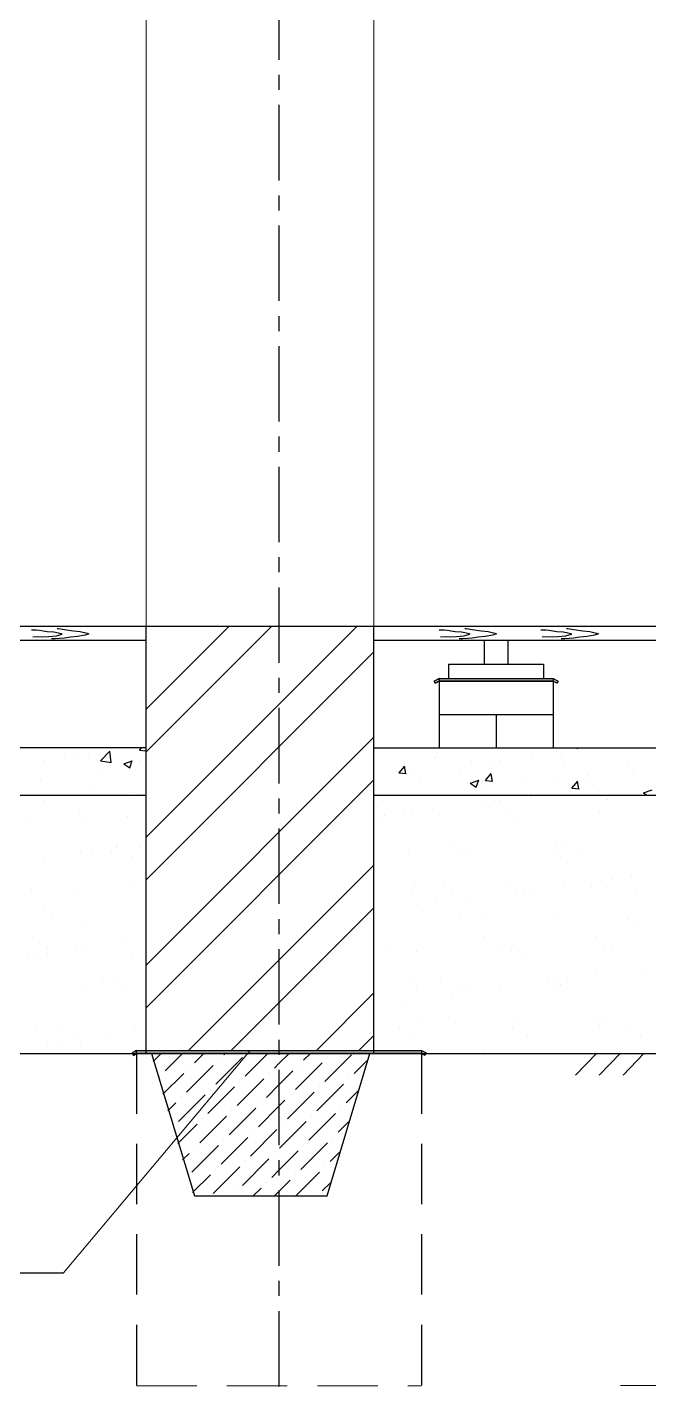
# Model space of a CAD drawing. Header units: millimetres. Extents: x 84778 to 227326, y -44398 to 146312.
# Drawn here: x 187991 to 190610, y -10802 to -5079 of the extents above; entities that cross this region are included whole.
import ezdxf

# ---------------------------------------------------------------- set-up
doc = ezdxf.new("R2010")
doc.units = ezdxf.units.MM
doc.header["$LTSCALE"] = 10
doc.linetypes.add('CENTER', pattern=[50.8, 31.75, -6.35, 6.35, -6.35])
doc.linetypes.add('DASHED', pattern=[19.05, 12.7, -6.35])
for name, color, linetype in [('Осевая', 7, 'CENTER'), ('Пунктир', 7, 'DASHED'), ('Штриховка', 7, 'DASHED')]:
    doc.layers.add(name, color=color, linetype=linetype)
for name, color, linetype, lineweight in [('Основная', 7, 'Continuous', 30), ('основной', 7, 'Continuous', 30), ('Тонкая', 7, 'Continuous', 25)]:
    doc.layers.add(name, color=color, linetype=linetype, lineweight=lineweight)

msp = doc.modelspace()

# ---------------------------------------------------------------- hatches: boundary and pattern name
at = {"layer": 'Тонкая', "ltscale": 50}
h = msp.add_hatch(color=256, dxfattribs=at)
h.paths.add_polyline_path([(189726.4, -7821.9), (189726.4, -7833.9), (190206.4, -7833.9), (190223.2, -7842), (190227.7, -7834.2), (190206.4, -7821.9)])
h.paths.add_polyline_path([(189726.4, -7833.9), (189726.4, -7821.9), (189705.2, -7834.2), (189709.7, -7842)])
at = {"layer": 'Тонкая', "linetype": 'DASHED', "ltscale": 1000}
h = msp.add_hatch(color=256, dxfattribs=at)
h.paths.add_polyline_path([(189651.6, -9389.4), (188451.6, -9389.4), (188451.6, -9401.4), (189651.6, -9401.4)])
h.paths.add_polyline_path([(188451.6, -9389.4), (188433.2, -9399.9), (188438.9, -9409.8), (188451.6, -9401.4)])
h.paths.add_polyline_path([(189672.3, -9399), (189651.6, -9389.4), (189651.6, -9401.4), (189666.7, -9411)])

# ---------------------------------------------------------------- linework, layer by layer
at = {"lineweight": 20}
msp.add_line((188930, -9389.4), (188143.9, -10326.3), dxfattribs=at)
at = {"layer": 'Осевая'}
msp.add_line((189051.6, 9325.3), (189051.6, -15039.6), dxfattribs=at)
at = {"layer": 'Основная', "ltscale": 50}
for p, q in [((183451.6, -7601.4), (189451.6, -7601.4)), ((189451.6, -7601.4), (196231.6, -7601.4)), ((183451.6, -8113.1), (188491.6, -8113.7)), ((189451.6, -8113.8), (197071.6, -8114.7)), ((183451.6, -8313.1), (188491.6, -8313.7)), ((189451.6, -8313.8), (197071.6, -8314.7))]:
    msp.add_line(p, q, dxfattribs=at)
at = {"layer": 'Основная', "linetype": 'Continuous', "ltscale": 1000}
for p, q in [((189451.6, -9401.4), (189451.6, -7601.4)), ((188514.4, -9401.4), (188695.2, -10001.4)), ((189435.2, -9401.4), (188514.4, -9401.4)), ((189255.2, -10001.4), (189435.2, -9401.4)), ((188695.2, -10001.4), (189255.2, -10001.4))]:
    msp.add_line(p, q, dxfattribs=at)
at = {"layer": 'основной', "linetype": 'ByBlock', "ltscale": 1000}
msp.add_line((188491.6, -9401.4), (188491.6, -7601.4), dxfattribs=at)
at = {"layer": 'основной', "ltscale": 50}
for p, q in [((183451.6, -7661.4), (188491.6, -7661.4)), ((189451.6, -7661.4), (196231.6, -7661.4)), ((183651.6, -9401.4), (189651.6, -9401.4)), ((189651.6, -9401.4), (196851.6, -9401.4))]:
    msp.add_line(p, q, dxfattribs=at)
at = {"layer": 'Пунктир', "linetype": 'DASHED', "ltscale": 2}
for p, q in [((188451.6, -9401.4), (188451.6, -10801.4)), ((189651.6, -9401.4), (189651.6, -10801.4))]:
    msp.add_line(p, q, dxfattribs=at)
at = {"layer": 'Пунктир', "linetype": 'DASHED', "lineweight": 0, "ltscale": 2}
msp.add_line((188451.6, -10801.4), (189651.6, -10801.4), dxfattribs=at)
at = {"layer": 'Тонкая', "linetype": 'Continuous', "lineweight": 0, "ltscale": 1000}
for p, q in [((188491.6, -3601.4), (188491.6, -7601.4)), ((189451.6, -7601.4), (189451.6, -3601.4))]:
    msp.add_line(p, q, dxfattribs=at)
at = {"layer": 'Тонкая', "ltscale": 1000}
for p, q in [((188491.6, -7951.8), (188841.9, -7601.4)), ((188491.6, -8490.6), (189380.8, -7601.4)), ((188491.6, -8131.4), (189021.5, -7601.4)), ((188491.6, -8670.2), (189451.6, -7710.2)), ((188491.6, -9029.4), (189451.6, -8069.4)), ((188491.6, -9209), (189451.6, -8249)), ((188670.4, -9389.4), (189451.6, -8608.2)), ((188850, -9389.4), (189451.6, -8787.8)), ((189209.2, -9389.4), (189451.6, -9147)), ((189388.8, -9389.4), (189451.6, -9326.6))]:
    msp.add_line(p, q, dxfattribs=at)
at = {"layer": 'Тонкая', "ltscale": 50}
for p, q in [((189916.4, -7661.9), (189916.4, -7761.9)), ((190016.4, -7661.9), (190016.4, -7761.9)), ((189766.4, -7761.9), (190166.4, -7761.9)), ((189766.4, -7761.9), (189766.4, -7821.9)), ((190166.4, -7761.9), (190166.4, -7821.9)), ((189726.4, -7821.9), (189705.2, -7834.2)), ((189705.2, -7834.2), (189726.4, -7821.9)), ((189705.2, -7834.2), (189709.7, -7842)), ((189709.7, -7842), (189705.2, -7834.2)), ((189709.7, -7842), (189726.4, -7833.9)), ((189726.4, -7833.9), (189709.7, -7842)), ((189726.4, -7821.9), (189726.4, -8113.8)), ((189726.4, -7821.9), (190206.4, -7821.9)), ((189726.4, -7821.9), (190206.4, -7821.9)), ((189726.4, -7833.9), (190206.4, -7833.9)), ((190206.4, -7833.9), (189726.4, -7833.9)), ((190206.4, -7821.9), (190206.4, -8113.9)), ((190206.4, -7821.9), (190227.7, -7834.2)), ((190206.4, -7821.9), (190227.7, -7834.2)), ((190223.2, -7842), (190206.4, -7833.9)), ((190223.2, -7842), (190206.4, -7833.9)), ((190227.7, -7834.2), (190223.2, -7842)), ((190227.7, -7834.2), (190223.2, -7842)), ((189726.4, -7973.9), (190206.4, -7973.9)), ((189966.4, -7973.9), (189966.4, -8113.9))]:
    msp.add_line(p, q, dxfattribs=at)
at = {"layer": 'Тонкая', "linetype": 'DASHED', "ltscale": 1000}
for p, q in [((188464, -8124.7), (188491.6, -8127.1)), ((188464.5, -8124.8), (188473.8, -8113.7)), ((188491.6, -8116), (188491.1, -8113.7)), ((189845.3, -8116.8), (189845.3, -8116.8)), ((190305.7, -8113.9), (190309.9, -8116.8)), ((190309.9, -8116.7), (190310.8, -8113.9)), ((188057.8, -8169.4), (188057.8, -8169.4)), ((188147.7, -8155.5), (188147.7, -8155.5)), ((188191.7, -8155.7), (188191.7, -8155.7)), ((188250.2, -8144.1), (188250.2, -8144.1)), ((188299.6, -8169.7), (188339.2, -8128.4)), ((188299.6, -8169.8), (188344.8, -8176.8)), ((188344.8, -8176.6), (188339.2, -8128.3)), ((188397.7, -8182.2), (188423, -8199.2)), ((188398, -8182.4), (188433.6, -8168.7)), ((188422.9, -8199.2), (188433.2, -8168.5)), ((188462.8, -8167.2), (188462.8, -8167.2)), ((189711.6, -8156.2), (189711.6, -8156.2)), ((189718.1, -8133.6), (189718.1, -8133.6)), ((189864.5, -8172.2), (189864.5, -8172.2)), ((189982.8, -8167.7), (189982.8, -8167.7)), ((190121.1, -8139.7), (190121.1, -8139.7)), ((190240.9, -8139.7), (190240.9, -8139.7)), ((190254, -8179.1), (190254, -8179.1)), ((188308.2, -8215.9), (188308.2, -8215.9)), ((189547.6, -8213), (189547.6, -8213)), ((189557.1, -8220.3), (189587.4, -8223)), ((189557.6, -8220.4), (189582.1, -8191.2)), ((189586.9, -8223.9), (189581.1, -8192.1)), ((189603.7, -8208), (189603.7, -8208)), ((189818.7, -8224.5), (189818.7, -8224.5)), ((189922, -8252.3), (189946.5, -8223.1)), ((189944.7, -8190.6), (189944.7, -8190.6)), ((189951.3, -8255.8), (189945.4, -8224)), ((190089.9, -8235.9), (190089.9, -8235.9)), ((190352.1, -8232.9), (190352.1, -8232.9)), ((190525.2, -8190.6), (190525.2, -8190.6)), ((190544.5, -8207.5), (190544.5, -8207.5)), ((188047.3, -8251.6), (188047.3, -8251.6)), ((188269.4, -8267), (188269.4, -8267)), ((189648.4, -8241.4), (189648.4, -8241.4)), ((189857.8, -8263.6), (189883.1, -8280.6)), ((189858.1, -8263.7), (189893.7, -8250.1)), ((189883, -8280.5), (189893.3, -8249.8)), ((189904.1, -8291.9), (189904.1, -8291.9)), ((189921.4, -8252.2), (189951.8, -8254.9)), ((190224.9, -8249.6), (190224.9, -8249.6)), ((190285.8, -8284.1), (190316.2, -8286.8)), ((190286.3, -8284.2), (190310.8, -8255)), ((190315.7, -8287.7), (190309.8, -8255.9)), ((190361.1, -8247.4), (190361.1, -8247.4)), ((190378.8, -8270.7), (190378.8, -8270.7)), ((190588.2, -8304.4), (190623.8, -8290.8)), ((188437.4, -8302.2), (188437.4, -8302.2)), ((190114.9, -8308.8), (190114.9, -8308.8)), ((190587.9, -8304.2), (190602.3, -8313.9)), ((188451.6, -9389.4), (188433.2, -9399.9)), ((188433.2, -9399.9), (188438.9, -9409.8)), ((188438.9, -9409.8), (188451.6, -9401.4)), ((188451.6, -9389.4), (189651.6, -9389.4)), ((188451.6, -9401.4), (188451.6, -9389.4)), ((189651.6, -9401.4), (188451.6, -9401.4)), ((189651.6, -9389.4), (189672.3, -9399)), ((189651.6, -9389.4), (189651.6, -9401.4)), ((189666.7, -9411), (189651.6, -9401.4)), ((189672.3, -9399), (189666.7, -9411))]:
    msp.add_line(p, q, dxfattribs=at)
at = {"layer": 'Тонкая', "linetype": 'Continuous', "ltscale": 1000}
for p, q in [((188063.3, -8338.4), (188063.3, -8338.4)), ((189487, -8335.8), (189487, -8335.8)), ((189906.5, -8345.3), (189906.5, -8345.3)), ((189961.6, -8334.9), (189961.6, -8334.9)), ((189985.8, -8334.9), (189985.8, -8334.9)), ((190109.7, -8318.6), (190109.7, -8318.6)), ((190436.2, -8334.1), (190436.2, -8334.1)), ((188209.4, -8380.1), (188209.4, -8380.1)), ((188237.4, -8405.8), (188237.4, -8405.8)), ((188412.5, -8402.8), (188412.5, -8402.8)), ((189496.3, -8399.3), (189496.3, -8399.3)), ((189575.6, -8388.9), (189575.6, -8388.9)), ((189612.8, -8384.7), (189612.8, -8384.7)), ((189699.5, -8372.6), (189699.5, -8372.6)), ((190011.8, -8379.6), (190011.8, -8379.6)), ((190401.6, -8381.5), (190401.6, -8381.5)), ((188000.8, -8417.6), (188000.8, -8417.6)), ((189466.1, -8424.5), (189466.1, -8424.5)), ((190056.8, -8412.3), (190056.8, -8412.3)), ((190217.8, -8522.5), (190217.8, -8522.5)), ((188216, -8553.5), (188216, -8553.5)), ((188265.6, -8561.4), (188265.6, -8561.4)), ((188344.9, -8550.9), (188344.9, -8550.9)), ((188365.3, -8530.8), (188365.3, -8530.8)), ((188370, -8527.3), (188370, -8527.3)), ((188429.6, -8571.7), (188429.6, -8571.7)), ((188468.8, -8534.6), (188468.8, -8534.6)), ((189598.7, -8546), (189598.7, -8546)), ((189789.1, -8528.2), (189789.1, -8528.2)), ((189806.2, -8537.4), (189806.2, -8537.4)), ((189853.4, -8569.2), (189853.4, -8569.2)), ((190208.5, -8551.3), (190208.5, -8551.3)), ((190236.6, -8577), (190236.6, -8577)), ((190263.7, -8527.4), (190263.7, -8527.4)), ((190328, -8568.3), (190328, -8568.3)), ((188058.6, -8588.6), (188058.6, -8588.6)), ((188422.1, -8696.4), (188422.1, -8696.4)), ((189622.4, -8678.4), (189622.4, -8678.4)), ((189750.3, -8685), (189750.3, -8685)), ((190021.4, -8673.3), (190021.4, -8673.3)), ((190250.2, -8694.7), (190250.2, -8694.7)), ((190411.2, -8675.2), (190411.2, -8675.2)), ((190457.2, -8667.4), (190457.2, -8667.4)), ((190536.6, -8657), (190536.6, -8657)), ((188010.4, -8711.2), (188010.4, -8711.2)), ((188186.3, -8720), (188186.3, -8720)), ((189610.1, -8717.4), (189610.1, -8717.4)), ((189778.4, -8710.8), (189778.4, -8710.8)), ((189840, -8748.7), (189840, -8748.7)), ((190047, -8721.4), (190047, -8721.4)), ((190084.7, -8716.5), (190084.7, -8716.5)), ((190126.3, -8711), (190126.3, -8711)), ((190369.2, -8698.5), (190369.2, -8698.5)), ((190559.3, -8715.7), (190559.3, -8715.7)), ((188063.6, -8800.1), (188063.6, -8800.1)), ((189636.8, -8775.4), (189636.8, -8775.4)), ((189716.1, -8765), (189716.1, -8765)), ((188091.7, -8825.8), (188091.7, -8825.8)), ((188225.6, -8847.2), (188225.6, -8847.2)), ((189815.8, -8831), (189815.8, -8831)), ((189911, -8832.3), (189911, -8832.3)), ((190227.4, -8816.2), (190227.4, -8816.2)), ((190520.8, -8837.5), (190520.8, -8837.5)), ((190548.9, -8863.2), (190548.9, -8863.2)), ((188013.8, -8913.3), (188013.8, -8913.3)), ((189912.2, -8909.8), (189912.2, -8909.8)), ((190386.8, -8909), (190386.8, -8909)), ((188075.2, -8981), (188075.2, -8981)), ((188078.1, -8954.2), (188078.1, -8954.2)), ((188199.1, -8964.7), (188199.1, -8964.7)), ((188224.3, -8947.3), (188224.3, -8947.3)), ((188406.1, -8937.5), (188406.1, -8937.5)), ((189452.9, -8966), (189452.9, -8966)), ((189501.9, -8951.6), (189501.9, -8951.6)), ((189632, -8972), (189632, -8972)), ((189976.5, -8950.8), (189976.5, -8950.8)), ((190031, -8966.9), (190031, -8966.9)), ((190062.7, -8971.3), (190062.7, -8971.3)), ((190420.8, -8968.8), (190420.8, -8968.8)), ((190451, -8949.9), (190451, -8949.9)), ((187995.9, -8991.5), (187995.9, -8991.5)), ((188020, -9004.9), (188020, -9004.9)), ((188431.7, -8990.1), (188431.7, -8990.1)), ((190090.8, -8997), (190090.8, -8997)), ((188375.9, -9086.3), (188375.9, -9086.3)), ((190187.5, -9097.5), (190187.5, -9097.5)), ((190207.8, -9098.2), (190207.8, -9098.2)), ((190266.9, -9087.1), (190266.9, -9087.1)), ((190390.8, -9070.8), (190390.8, -9070.8)), ((190597.8, -9043.5), (190597.8, -9043.5)), ((188235.2, -9140.8), (188235.2, -9140.8)), ((188309.4, -9101.6), (188309.4, -9101.6)), ((188404, -9112), (188404, -9112)), ((189604.6, -9105), (189604.6, -9105)), ((189632.7, -9130.8), (189632.7, -9130.8)), ((189733.2, -9099), (189733.2, -9099)), ((189777.3, -9151.5), (189777.3, -9151.5)), ((189825.4, -9124.6), (189825.4, -9124.6)), ((189856.6, -9141.1), (189856.6, -9141.1)), ((189980.5, -9124.8), (189980.5, -9124.8)), ((190223.4, -9118.5), (190223.4, -9118.5)), ((190237, -9109.8), (190237, -9109.8)), ((189570.3, -9178.8), (189570.3, -9178.8)), ((189641.6, -9265.7), (189641.6, -9265.7)), ((189765.3, -9252.3), (189765.3, -9252.3)), ((190040.6, -9260.6), (190040.6, -9260.6)), ((190375.1, -9257.5), (190375.1, -9257.5)), ((190430.4, -9262.4), (190430.4, -9262.4)), ((188029.6, -9298.5), (188029.6, -9298.5)), ((188136.9, -9294.9), (188136.9, -9294.9)), ((188441.3, -9283.7), (188441.3, -9283.7)), ((189560.7, -9292.3), (189560.7, -9292.3)), ((190035.3, -9291.5), (190035.3, -9291.5)), ((190403.2, -9283.2), (190403.2, -9283.2)), ((190509.9, -9290.6), (190509.9, -9290.6)), ((188078.5, -9367.3), (188078.5, -9367.3)), ((188136.4, -9367.5), (188136.4, -9367.5)), ((188201.2, -9335.9), (188201.2, -9335.9)), ((188215.7, -9357.1), (188215.7, -9357.1)), ((188339.6, -9340.8), (188339.6, -9340.8)), ((189624.9, -9333.3), (189624.9, -9333.3)), ((190099.5, -9332.4), (190099.5, -9332.4)), ((190574.1, -9331.5), (190574.1, -9331.5)), ((189916.9, -9391.2), (189916.9, -9391.2))]:
    msp.add_line(p, q, dxfattribs=at)
at = {"layer": 'Тонкая'}
msp.add_line((186126.6, -10326.3), (188143.9, -10326.3), dxfattribs=at)
at = {"layer": 'Тонкая', "linetype": 'ByBlock', "lineweight": 0, "ltscale": 1000}
msp.add_line((190491.4, -10799.8), (191476.1, -10799.8), dxfattribs=at)
at = {"layer": 'Штриховка', "linetype": 'Continuous', "ltscale": 1000}
for p, q in [((188008.7, -7617.6), (188013.6, -7617.1)), ((188013.6, -7617.1), (188029.3, -7618)), ((188033.7, -7647.5), (188014.1, -7648.5)), ((188029.3, -7618), (188042.1, -7619.5)), ((188055.8, -7648), (188033.7, -7647.5)), ((188042.1, -7619.5), (188058.8, -7622)), ((188082.4, -7647.5), (188055.8, -7648)), ((188058.8, -7622), (188075.5, -7623.9)), ((188075.5, -7623.9), (188102.5, -7626.4)), ((188112.3, -7644.1), (188082.4, -7647.5)), ((188108.9, -7655.3), (188093.7, -7655.3)), ((188102.5, -7626.4), (188135.9, -7633.3)), ((188127.6, -7654.4), (188108.9, -7655.3)), ((188135.4, -7636.7), (188112.3, -7644.1)), ((188116.8, -7611.2), (188122.2, -7611.7)), ((188122.2, -7611.7), (188147.7, -7616.1)), ((188147.7, -7652.4), (188127.6, -7654.4)), ((188135.9, -7633.3), (188135.4, -7636.7)), ((188147.7, -7616.1), (188185.5, -7621.5)), ((188172.7, -7649), (188147.7, -7652.4)), ((188203.2, -7645.5), (188172.7, -7649)), ((188185.5, -7621.5), (188214.5, -7624.9)), ((188234.6, -7640.1), (188203.2, -7645.5)), ((188214.5, -7624.9), (188243, -7631.8)), ((188250.8, -7634.2), (188234.6, -7640.1)), ((188243, -7631.8), (188250.8, -7634.2)), ((189726.7, -7617.6), (189731.6, -7617.1)), ((189731.6, -7617.1), (189747.3, -7618)), ((189751.7, -7647.5), (189732.1, -7648.5)), ((189747.3, -7618), (189760.1, -7619.5)), ((189773.8, -7648), (189751.7, -7647.5)), ((189760.1, -7619.5), (189776.8, -7622)), ((189800.3, -7647.5), (189773.8, -7648)), ((189776.8, -7622), (189793.5, -7623.9)), ((189793.5, -7623.9), (189820.5, -7626.4)), ((189830.3, -7644.1), (189800.3, -7647.5)), ((189826.9, -7655.3), (189811.6, -7655.3)), ((189820.5, -7626.4), (189853.9, -7633.3)), ((189845.5, -7654.4), (189826.9, -7655.3)), ((189853.4, -7636.7), (189830.3, -7644.1)), ((189834.7, -7611.2), (189840.1, -7611.7)), ((189840.1, -7611.7), (189865.7, -7616.1)), ((189865.7, -7652.4), (189845.5, -7654.4)), ((189853.9, -7633.3), (189853.4, -7636.7)), ((189865.7, -7616.1), (189903.5, -7621.5)), ((189890.7, -7649), (189865.7, -7652.4)), ((189921.2, -7645.5), (189890.7, -7649)), ((189903.5, -7621.5), (189932.5, -7624.9)), ((189952.6, -7640.1), (189921.2, -7645.5)), ((189932.5, -7624.9), (189961, -7631.8)), ((189968.8, -7634.2), (189952.6, -7640.1)), ((189961, -7631.8), (189968.8, -7634.2)), ((190155.7, -7617.6), (190160.6, -7617.1)), ((190160.6, -7617.1), (190176.3, -7618)), ((190180.8, -7647.5), (190161.1, -7648.5)), ((190176.3, -7618), (190189.1, -7619.5)), ((190202.9, -7648), (190180.8, -7647.5)), ((190189.1, -7619.5), (190205.8, -7622)), ((190229.4, -7647.5), (190202.9, -7648)), ((190205.8, -7622), (190222.5, -7623.9)), ((190222.5, -7623.9), (190249.5, -7626.4)), ((190259.4, -7644.1), (190229.4, -7647.5)), ((190255.9, -7655.3), (190240.7, -7655.3)), ((190249.5, -7626.4), (190282.9, -7633.3)), ((190274.6, -7654.4), (190255.9, -7655.3)), ((190282.4, -7636.7), (190259.4, -7644.1)), ((190263.8, -7611.2), (190269.2, -7611.7)), ((190269.2, -7611.7), (190294.7, -7616.1)), ((190294.7, -7652.4), (190274.6, -7654.4)), ((190282.9, -7633.3), (190282.4, -7636.7)), ((190294.7, -7616.1), (190332.5, -7621.5)), ((190319.8, -7649), (190294.7, -7652.4)), ((190350.2, -7645.5), (190319.8, -7649)), ((190332.5, -7621.5), (190361.5, -7624.9)), ((190381.6, -7640.1), (190350.2, -7645.5)), ((190361.5, -7624.9), (190390, -7631.8)), ((190397.9, -7634.2), (190381.6, -7640.1)), ((190390, -7631.8), (190397.9, -7634.2)), ((188521.2, -9435.8), (188555.6, -9401.4)), ((188571.9, -9474.8), (188645.4, -9401.4)), ((188695.4, -9441.2), (188735.2, -9401.4)), ((188785.2, -9531), (188897.5, -9418.7)), ((188796.4, -9429.9), (188796.4, -9429.9)), ((188818.9, -9407.5), (188825, -9401.4)), ((188908.7, -9497.3), (189004.6, -9401.4)), ((189051.6, -9444.2), (189094.4, -9401.4)), ((189122, -9553.4), (189234.2, -9441.2)), ((189155.7, -9429.9), (189184.2, -9401.4)), ((189245.5, -9519.7), (189357.7, -9407.5)), ((189256.7, -9418.7), (189256.7, -9418.7)), ((189368.9, -9486.1), (189422.1, -9432.9)), ((188549.5, -9497.3), (188549.5, -9497.3)), ((188562.8, -9573.8), (188650.5, -9486.1)), ((188661.7, -9564.7), (188774, -9452.4)), ((188673, -9463.6), (188673, -9463.6)), ((189009.7, -9486.1), (189009.7, -9486.1)), ((189032.2, -9463.6), (189051.6, -9444.2)), ((189051.6, -9534), (189110.8, -9474.8)), ((189133.2, -9452.4), (189133.2, -9452.4)), ((188751.5, -9654.5), (188863.8, -9542.2)), ((188762.8, -9553.4), (188762.8, -9553.4)), ((188875, -9620.8), (188987.3, -9508.5)), ((188886.2, -9519.7), (188886.2, -9519.7)), ((188998.5, -9587.1), (189051.6, -9534)), ((189211.8, -9643.2), (189324, -9531)), ((189223, -9542.2), (189223, -9542.2)), ((189346.5, -9508.5), (189346.5, -9508.5)), ((188583.5, -9642.9), (188616.8, -9609.6)), ((188628.1, -9688.1), (188740.3, -9575.9)), ((188639.3, -9587.1), (188639.3, -9587.1)), ((188976.1, -9609.6), (188976.1, -9609.6)), ((189051.6, -9623.8), (189077.1, -9598.3)), ((189088.3, -9676.9), (189200.6, -9564.7)), ((189099.5, -9575.9), (189099.5, -9575.9)), ((189335.3, -9609.6), (189383.6, -9561.2)), ((188717.9, -9777.9), (188830.1, -9665.7)), ((188841.3, -9744.3), (188953.6, -9632)), ((188852.6, -9643.2), (188852.6, -9643.2)), ((188964.8, -9710.6), (189051.6, -9623.8)), ((189178.1, -9766.7), (189290.4, -9654.5)), ((189189.3, -9665.7), (189189.3, -9665.7)), ((189312.8, -9632), (189312.8, -9632)), ((188605.6, -9710.6), (188605.6, -9710.6)), ((188625.1, -9780.9), (188706.6, -9699.4)), ((188729.1, -9676.9), (188729.1, -9676.9)), ((188931.1, -9834.1), (189043.4, -9721.8)), ((189054.6, -9800.4), (189166.9, -9688.1)), ((189065.9, -9699.4), (189065.9, -9699.4)), ((189301.6, -9733), (189345.1, -9689.5)), ((188807.7, -9867.7), (188919.9, -9755.5)), ((188818.9, -9766.7), (188818.9, -9766.7)), ((188942.4, -9733), (188942.4, -9733)), ((189144.4, -9890.2), (189256.7, -9777.9)), ((189279.1, -9755.5), (189279.1, -9755.5)), ((188645.9, -9849.9), (188673, -9822.8)), ((188684.2, -9901.4), (188796.4, -9789.2)), ((188695.4, -9800.4), (188695.4, -9800.4)), ((189032.2, -9822.8), (189032.2, -9822.8)), ((189051.6, -9893.3), (189133.2, -9811.6)), ((189155.7, -9789.2), (189155.7, -9789.2)), ((189267.9, -9856.5), (189306.6, -9817.8)), ((188774, -9991.2), (188886.2, -9879)), ((188785.2, -9890.2), (188785.2, -9890.2)), ((188897.5, -9957.5), (189009.7, -9845.3)), ((188908.7, -9856.5), (188908.7, -9856.5)), ((189021, -9923.9), (189051.6, -9893.3)), ((189245.5, -9879), (189245.5, -9879)), ((188687.5, -9987.9), (188762.8, -9912.6)), ((188998.5, -9946.3), (188998.5, -9946.3)), ((189051.6, -9983.1), (189099.5, -9935.1)), ((189122, -9912.6), (189122, -9912.6)), ((189123, -10001.4), (189223, -9901.4)), ((189234.2, -9980), (189268.2, -9946.1)), ((188875, -9980), (188875, -9980)), ((188943.4, -10001.4), (188976.1, -9968.8)), ((189033.2, -10001.4), (189051.6, -9983.1))]:
    msp.add_line(p, q, dxfattribs=at)
at = {"layer": 'Штриховка'}
for p, q in [((190389.1, -9401.4), (190296.1, -9499.1)), ((190389.1, -9401.4), (190296.1, -9499.1)), ((190489.1, -9401.4), (190396.1, -9499.1)), ((190489.1, -9401.4), (190396.1, -9499.1)), ((190589.1, -9401.4), (190496.1, -9499.1)), ((190589.1, -9401.4), (190496.1, -9499.1))]:
    msp.add_line(p, q, dxfattribs=at)

doc.saveas('drawing.dxf')
